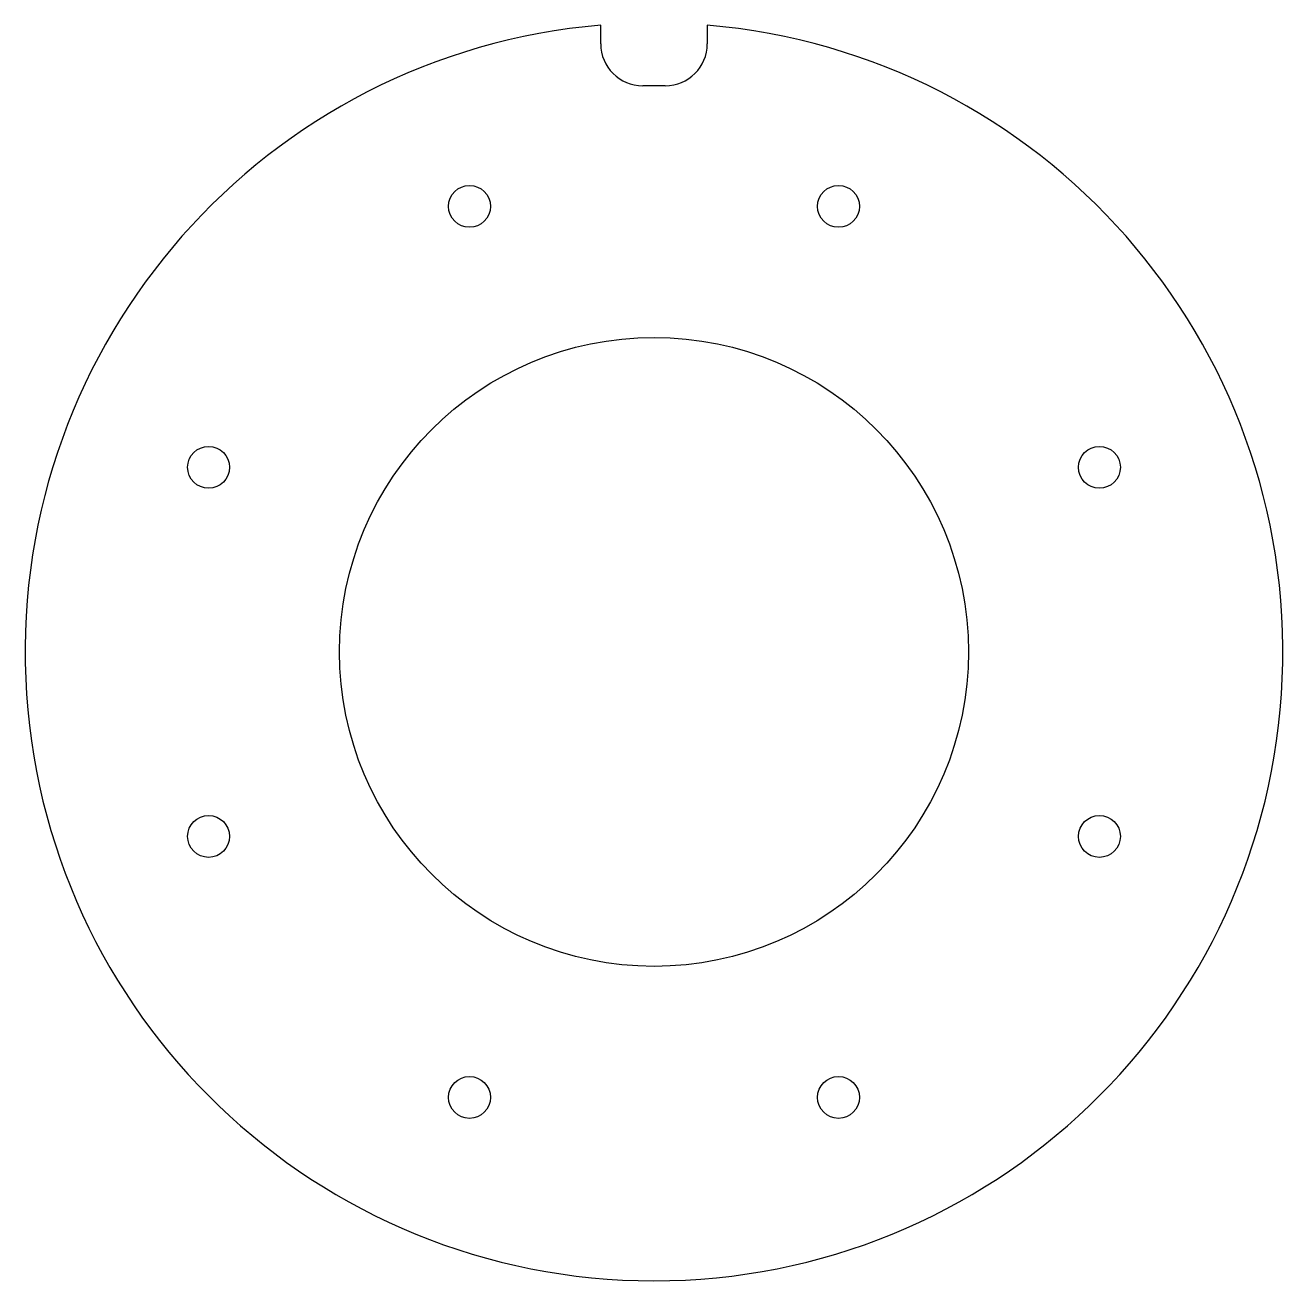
# Model space of a CAD drawing. Extents: x -15 to 15, y -15 to 14.9.
import ezdxf

# ---------------------------------------------------------------- set-up
doc = ezdxf.new("R2010")
doc.units = 0
doc.layers.add('VISIBLE', color=7, linetype='CONTINUOUS')

msp = doc.modelspace()

# ---------------------------------------------------------------- linework, layer by layer
at = {"layer": 'VISIBLE'}
for p, q in [((-1.27, 14.5), (-1.27, 14.946)), ((1.27, 14.946), (1.27, 14.5)), ((0.27, 13.5), (-0.27, 13.5))]:
    msp.add_line(p, q, dxfattribs=at)
for centre, radius in [((-4.401, 10.625), 0.5), ((4.401, 10.625), 0.5), ((0, 0), 7.5), ((-10.625, 4.401), 0.5), ((10.625, 4.401), 0.5), ((-10.625, -4.401), 0.5), ((10.625, -4.401), 0.5), ((-4.401, -10.625), 0.5), ((4.401, -10.625), 0.5)]:
    msp.add_circle(centre, radius, dxfattribs=at)
for centre, radius, start, end in [((0, 0), 15, 94.8569, 85.1431), ((-0.27, 14.5), 1, 180, 270), ((0.27, 14.5), 1, 270, 0)]:
    msp.add_arc(centre, radius, start, end, dxfattribs=at)

doc.saveas('drawing.dxf')
